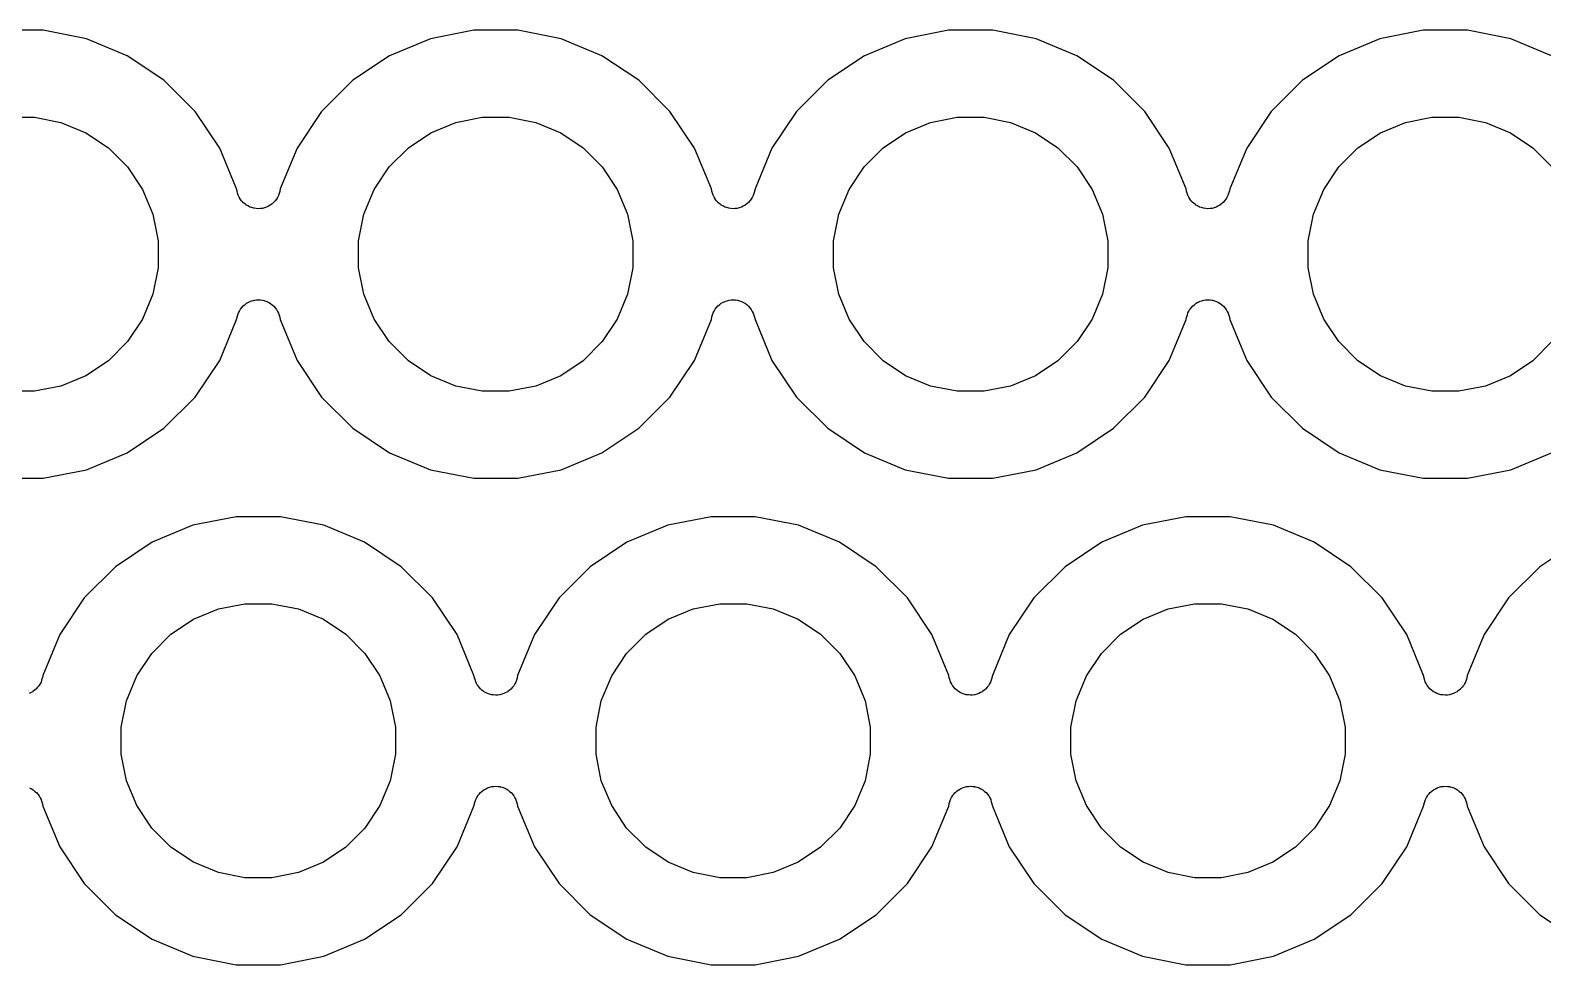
# Model space of a CAD drawing. Extents: x 1.71 to 9.75, y -6.31 to -1.21.
# Drawn here: x 3.4787 to 3.8261, y -2.0613 to -1.8465 of the extents above; entities that cross this region are included whole.
import ezdxf

# ---------------------------------------------------------------- set-up
doc = ezdxf.new("R2010")
doc.units = 0
doc.header["$MEASUREMENT"] = 0
doc.layers.add('BLACK', color=7, linetype='CONTINUOUS')

msp = doc.modelspace()

# ---------------------------------------------------------------- linework, layer by layer
at = {"layer": 'BLACK', "linetype": 'CONTINUOUS'}
for p, q in [((3.48165, -1.84654), (3.4715, -1.84654)), ((3.4916, -1.84851), (3.48165, -1.84654)), ((3.58056, -1.84654), (3.57061, -1.84851)), ((3.5907, -1.84654), (3.58056, -1.84654)), ((3.60065, -1.84851), (3.5907, -1.84654)), ((3.68961, -1.84654), (3.67966, -1.84851)), ((3.69976, -1.84654), (3.68961, -1.84654)), ((3.70971, -1.84851), (3.69976, -1.84654)), ((3.79867, -1.84654), (3.78872, -1.84851)), ((3.80881, -1.84654), (3.79867, -1.84654)), ((3.81876, -1.84851), (3.80881, -1.84654)), ((3.50097, -1.8524), (3.4916, -1.84851)), ((3.57061, -1.84851), (3.56124, -1.8524)), ((3.61002, -1.8524), (3.60065, -1.84851)), ((3.67966, -1.84851), (3.67029, -1.8524)), ((3.71908, -1.8524), (3.70971, -1.84851)), ((3.78872, -1.84851), (3.77935, -1.8524)), ((3.82813, -1.8524), (3.81876, -1.84851)), ((3.5094, -1.85803), (3.50097, -1.8524)), ((3.56124, -1.8524), (3.5528, -1.85803)), ((3.61846, -1.85803), (3.61002, -1.8524)), ((3.67029, -1.8524), (3.66186, -1.85803)), ((3.72751, -1.85803), (3.71908, -1.8524)), ((3.77935, -1.8524), (3.77091, -1.85803)), ((3.51657, -1.8652), (3.5094, -1.85803)), ((3.5528, -1.85803), (3.54563, -1.8652)), ((3.62563, -1.8652), (3.61846, -1.85803)), ((3.66186, -1.85803), (3.65469, -1.8652)), ((3.73468, -1.8652), (3.72751, -1.85803)), ((3.77091, -1.85803), (3.76374, -1.8652)), ((3.52221, -1.87364), (3.51657, -1.8652)), ((3.54563, -1.8652), (3.53999, -1.87364)), ((3.63127, -1.87364), (3.62563, -1.8652)), ((3.65469, -1.8652), (3.64905, -1.87364)), ((3.74032, -1.87364), (3.73468, -1.8652)), ((3.76374, -1.8652), (3.75811, -1.87364)), ((3.47347, -1.86654), (3.47968, -1.86654)), ((3.47968, -1.86654), (3.48576, -1.86775)), ((3.48576, -1.86775), (3.49149, -1.87012)), ((3.57071, -1.87012), (3.57644, -1.86775)), ((3.57644, -1.86775), (3.58253, -1.86654)), ((3.58253, -1.86654), (3.58873, -1.86654)), ((3.58873, -1.86654), (3.59482, -1.86775)), ((3.59482, -1.86775), (3.60055, -1.87012)), ((3.67977, -1.87012), (3.6855, -1.86775)), ((3.6855, -1.86775), (3.69158, -1.86654)), ((3.69158, -1.86654), (3.69779, -1.86654)), ((3.69779, -1.86654), (3.70387, -1.86775)), ((3.70387, -1.86775), (3.7096, -1.87012)), ((3.78882, -1.87012), (3.79455, -1.86775)), ((3.79455, -1.86775), (3.80064, -1.86654)), ((3.80064, -1.86654), (3.80684, -1.86654)), ((3.80684, -1.86654), (3.81293, -1.86775)), ((3.81293, -1.86775), (3.81866, -1.87012)), ((3.49149, -1.87012), (3.49665, -1.87357)), ((3.56555, -1.87357), (3.57071, -1.87012)), ((3.60055, -1.87012), (3.60571, -1.87357)), ((3.67461, -1.87357), (3.67977, -1.87012)), ((3.7096, -1.87012), (3.71476, -1.87357)), ((3.78366, -1.87357), (3.78882, -1.87012)), ((3.81866, -1.87012), (3.82382, -1.87357)), ((3.49665, -1.87357), (3.50104, -1.87795)), ((3.52609, -1.88301), (3.52221, -1.87364)), ((3.53999, -1.87364), (3.53611, -1.88301)), ((3.56117, -1.87795), (3.56555, -1.87357)), ((3.60571, -1.87357), (3.61009, -1.87795)), ((3.63515, -1.88301), (3.63127, -1.87364)), ((3.64905, -1.87364), (3.64517, -1.88301)), ((3.67022, -1.87795), (3.67461, -1.87357)), ((3.71476, -1.87357), (3.71915, -1.87795)), ((3.7442, -1.88301), (3.74032, -1.87364)), ((3.75811, -1.87364), (3.75422, -1.88301)), ((3.77928, -1.87795), (3.78366, -1.87357)), ((3.82382, -1.87357), (3.8282, -1.87795)), ((3.50104, -1.87795), (3.50449, -1.88311)), ((3.55772, -1.88311), (3.56117, -1.87795)), ((3.61009, -1.87795), (3.61354, -1.88311)), ((3.66677, -1.88311), (3.67022, -1.87795)), ((3.71915, -1.87795), (3.7226, -1.88311)), ((3.77583, -1.88311), (3.77928, -1.87795)), ((3.50449, -1.88311), (3.50686, -1.88884)), ((3.5262, -1.88355), (3.52609, -1.88301)), ((3.52634, -1.884), (3.5262, -1.88355)), ((3.52648, -1.88447), (3.52634, -1.884)), ((3.52648, -1.88448), (3.52648, -1.88447)), ((3.52671, -1.8849), (3.52648, -1.88448)), ((3.52648, -1.88448), (3.52648, -1.88448)), ((3.52694, -1.88533), (3.52671, -1.8849)), ((3.52694, -1.88534), (3.52694, -1.88533)), ((3.52725, -1.88572), (3.52694, -1.88534)), ((3.52694, -1.88534), (3.52694, -1.88534)), ((3.52755, -1.88609), (3.52725, -1.88572)), ((3.52756, -1.8861), (3.52755, -1.88609)), ((3.52755, -1.88609), (3.52755, -1.88609)), ((3.52792, -1.8864), (3.52756, -1.8861)), ((3.5283, -1.88671), (3.52792, -1.8864)), ((3.5346, -1.88615), (3.53423, -1.88644)), ((3.53492, -1.88576), (3.5346, -1.88614)), ((3.5346, -1.88614), (3.5346, -1.88614)), ((3.5346, -1.88614), (3.5346, -1.88615)), ((3.53523, -1.8854), (3.53492, -1.88576)), ((3.53546, -1.88497), (3.53523, -1.88539)), ((3.53523, -1.88539), (3.53523, -1.8854)), ((3.53523, -1.8854), (3.53523, -1.8854)), ((3.5357, -1.88454), (3.53546, -1.88497)), ((3.53584, -1.88408), (3.5357, -1.88454)), ((3.5357, -1.88454), (3.5357, -1.88454)), ((3.5357, -1.88454), (3.5357, -1.88454)), ((3.53599, -1.88361), (3.53584, -1.88408)), ((3.53601, -1.88355), (3.53599, -1.88361)), ((3.53599, -1.88361), (3.53599, -1.88361)), ((3.53599, -1.88361), (3.53599, -1.88361)), ((3.53599, -1.88361), (3.53599, -1.88361)), ((3.53611, -1.88301), (3.53601, -1.88355)), ((3.55534, -1.88884), (3.55772, -1.88311)), ((3.61354, -1.88311), (3.61592, -1.88884)), ((3.63525, -1.88355), (3.63515, -1.88301)), ((3.63539, -1.884), (3.63525, -1.88355)), ((3.63553, -1.88447), (3.63539, -1.884)), ((3.63554, -1.88448), (3.63553, -1.88447)), ((3.63576, -1.8849), (3.63554, -1.88448)), ((3.63554, -1.88448), (3.63554, -1.88448)), ((3.63599, -1.88533), (3.63576, -1.8849)), ((3.63599, -1.88534), (3.63599, -1.88533)), ((3.636, -1.88534), (3.63599, -1.88534)), ((3.6363, -1.88572), (3.636, -1.88534)), ((3.63661, -1.88609), (3.6363, -1.88572)), ((3.63661, -1.8861), (3.63661, -1.88609)), ((3.63661, -1.88609), (3.63661, -1.88609)), ((3.63697, -1.8864), (3.63661, -1.8861)), ((3.63736, -1.88671), (3.63697, -1.8864)), ((3.64365, -1.88615), (3.64328, -1.88644)), ((3.64366, -1.88614), (3.64365, -1.88615)), ((3.64397, -1.88576), (3.64366, -1.88614)), ((3.64366, -1.88614), (3.64366, -1.88614)), ((3.64428, -1.8854), (3.64397, -1.88576)), ((3.64429, -1.88539), (3.64428, -1.8854)), ((3.64428, -1.8854), (3.64428, -1.8854)), ((3.64452, -1.88497), (3.64429, -1.88539)), ((3.64475, -1.88454), (3.64452, -1.88497)), ((3.6449, -1.88408), (3.64475, -1.88454)), ((3.64475, -1.88454), (3.64475, -1.88454)), ((3.64475, -1.88454), (3.64475, -1.88454)), ((3.64505, -1.88361), (3.6449, -1.88408)), ((3.64506, -1.88355), (3.64505, -1.88361)), ((3.64505, -1.88361), (3.64505, -1.88361)), ((3.64505, -1.88361), (3.64505, -1.88361)), ((3.64505, -1.88361), (3.64505, -1.88361)), ((3.64517, -1.88301), (3.64506, -1.88355)), ((3.6644, -1.88884), (3.66677, -1.88311)), ((3.7226, -1.88311), (3.72497, -1.88884)), ((3.74431, -1.88355), (3.7442, -1.88301)), ((3.74445, -1.884), (3.74431, -1.88355)), ((3.74459, -1.88447), (3.74445, -1.884)), ((3.74459, -1.88448), (3.74459, -1.88447)), ((3.74482, -1.8849), (3.74459, -1.88448)), ((3.74459, -1.88448), (3.74459, -1.88448)), ((3.74505, -1.88533), (3.74482, -1.8849)), ((3.74505, -1.88534), (3.74505, -1.88533)), ((3.74536, -1.88572), (3.74505, -1.88534)), ((3.74505, -1.88534), (3.74505, -1.88534)), ((3.74566, -1.88609), (3.74536, -1.88572)), ((3.74567, -1.88609), (3.74566, -1.88609)), ((3.74567, -1.8861), (3.74567, -1.88609)), ((3.74603, -1.8864), (3.74567, -1.8861)), ((3.74641, -1.88671), (3.74603, -1.8864)), ((3.75271, -1.88615), (3.75234, -1.88644)), ((3.75303, -1.88576), (3.75271, -1.88614)), ((3.75271, -1.88614), (3.75271, -1.88614)), ((3.75271, -1.88614), (3.75271, -1.88615)), ((3.75334, -1.8854), (3.75303, -1.88576)), ((3.75357, -1.88497), (3.75334, -1.88539)), ((3.75334, -1.88539), (3.75334, -1.8854)), ((3.75334, -1.8854), (3.75334, -1.8854)), ((3.75381, -1.88454), (3.75357, -1.88497)), ((3.75396, -1.88408), (3.75381, -1.88454)), ((3.75381, -1.88454), (3.75381, -1.88454)), ((3.75381, -1.88454), (3.75381, -1.88454)), ((3.7541, -1.88361), (3.75396, -1.88408)), ((3.75412, -1.88355), (3.7541, -1.88361)), ((3.7541, -1.88361), (3.7541, -1.88361)), ((3.7541, -1.88361), (3.7541, -1.88361)), ((3.7541, -1.88361), (3.7541, -1.88361)), ((3.75422, -1.88301), (3.75412, -1.88355)), ((3.77345, -1.88884), (3.77583, -1.88311)), ((3.50686, -1.88884), (3.50807, -1.89493)), ((3.52831, -1.88672), (3.5283, -1.88671)), ((3.52873, -1.88694), (3.52831, -1.88672)), ((3.52831, -1.88672), (3.52831, -1.88672)), ((3.52916, -1.88718), (3.52873, -1.88694)), ((3.52917, -1.88718), (3.52916, -1.88718)), ((3.52916, -1.88718), (3.52916, -1.88718)), ((3.52963, -1.88732), (3.52917, -1.88718)), ((3.53009, -1.88747), (3.52963, -1.88732)), ((3.5301, -1.88747), (3.53009, -1.88747)), ((3.53059, -1.88752), (3.5301, -1.88747)), ((3.5301, -1.88747), (3.5301, -1.88747)), ((3.53106, -1.88757), (3.53059, -1.88752)), ((3.53107, -1.88757), (3.53106, -1.88757)), ((3.53157, -1.88753), (3.53107, -1.88757)), ((3.53107, -1.88757), (3.53107, -1.88757)), ((3.53203, -1.88748), (3.53157, -1.88753)), ((3.53204, -1.88748), (3.53203, -1.88748)), ((3.53251, -1.88734), (3.53204, -1.88748)), ((3.53204, -1.88748), (3.53204, -1.88748)), ((3.53297, -1.88721), (3.53251, -1.88734)), ((3.53298, -1.88721), (3.53297, -1.88721)), ((3.5334, -1.88698), (3.53298, -1.88721)), ((3.53298, -1.88721), (3.53298, -1.88721)), ((3.53384, -1.88676), (3.5334, -1.88698)), ((3.53423, -1.88644), (3.53384, -1.88675)), ((3.53384, -1.88675), (3.53384, -1.88675)), ((3.53384, -1.88675), (3.53384, -1.88676)), ((3.55413, -1.89493), (3.55534, -1.88884)), ((3.61592, -1.88884), (3.61713, -1.89493)), ((3.63736, -1.88672), (3.63736, -1.88671)), ((3.63737, -1.88672), (3.63736, -1.88672)), ((3.63778, -1.88694), (3.63737, -1.88672)), ((3.63822, -1.88718), (3.63778, -1.88694)), ((3.63869, -1.88732), (3.63822, -1.88718)), ((3.63822, -1.88718), (3.63822, -1.88718)), ((3.63822, -1.88718), (3.63822, -1.88718)), ((3.63915, -1.88747), (3.63869, -1.88732)), ((3.63916, -1.88747), (3.63915, -1.88747)), ((3.63915, -1.88747), (3.63915, -1.88747)), ((3.63964, -1.88752), (3.63916, -1.88747)), ((3.64012, -1.88757), (3.63964, -1.88752)), ((3.64013, -1.88757), (3.64012, -1.88757)), ((3.64012, -1.88757), (3.64012, -1.88757)), ((3.64062, -1.88753), (3.64013, -1.88757)), ((3.64109, -1.88748), (3.64062, -1.88753)), ((3.6411, -1.88748), (3.64109, -1.88748)), ((3.64109, -1.88748), (3.64109, -1.88748)), ((3.64156, -1.88734), (3.6411, -1.88748)), ((3.64203, -1.88721), (3.64156, -1.88734)), ((3.64246, -1.88698), (3.64203, -1.88721)), ((3.64203, -1.88721), (3.64203, -1.88721)), ((3.64203, -1.88721), (3.64203, -1.88721)), ((3.64289, -1.88676), (3.64246, -1.88698)), ((3.6429, -1.88675), (3.64289, -1.88675)), ((3.64289, -1.88675), (3.64289, -1.88676)), ((3.64328, -1.88644), (3.6429, -1.88675)), ((3.66319, -1.89493), (3.6644, -1.88884)), ((3.72497, -1.88884), (3.72618, -1.89493)), ((3.74642, -1.88672), (3.74641, -1.88671)), ((3.74684, -1.88694), (3.74642, -1.88672)), ((3.74642, -1.88672), (3.74642, -1.88672)), ((3.74727, -1.88718), (3.74684, -1.88694)), ((3.74728, -1.88718), (3.74727, -1.88718)), ((3.74774, -1.88732), (3.74728, -1.88718)), ((3.74728, -1.88718), (3.74728, -1.88718)), ((3.7482, -1.88747), (3.74774, -1.88732)), ((3.74821, -1.88747), (3.7482, -1.88747)), ((3.7487, -1.88752), (3.74821, -1.88747)), ((3.74821, -1.88747), (3.74821, -1.88747)), ((3.74917, -1.88757), (3.7487, -1.88752)), ((3.74918, -1.88757), (3.74917, -1.88757)), ((3.74968, -1.88753), (3.74918, -1.88757)), ((3.74918, -1.88757), (3.74918, -1.88757)), ((3.75015, -1.88748), (3.74968, -1.88753)), ((3.75062, -1.88734), (3.75015, -1.88748)), ((3.75015, -1.88748), (3.75015, -1.88748)), ((3.75015, -1.88748), (3.75015, -1.88748)), ((3.75108, -1.88721), (3.75062, -1.88734)), ((3.75109, -1.88721), (3.75108, -1.88721)), ((3.75151, -1.88698), (3.75109, -1.88721)), ((3.75109, -1.88721), (3.75109, -1.88721)), ((3.75195, -1.88676), (3.75151, -1.88698)), ((3.75234, -1.88644), (3.75195, -1.88675)), ((3.75195, -1.88675), (3.75195, -1.88675)), ((3.75195, -1.88675), (3.75195, -1.88676)), ((3.77224, -1.89493), (3.77345, -1.88884)), ((3.50807, -1.89493), (3.50807, -1.90113)), ((3.55413, -1.90113), (3.55413, -1.89493)), ((3.61713, -1.89493), (3.61713, -1.90113)), ((3.66319, -1.90113), (3.66319, -1.89493)), ((3.72618, -1.89493), (3.72618, -1.90113)), ((3.77224, -1.90113), (3.77224, -1.89493)), ((3.50807, -1.90113), (3.50686, -1.90722)), ((3.55534, -1.90722), (3.55413, -1.90113)), ((3.61713, -1.90113), (3.61592, -1.90722)), ((3.6644, -1.90722), (3.66319, -1.90113)), ((3.72618, -1.90113), (3.72497, -1.90722)), ((3.77345, -1.90722), (3.77224, -1.90113)), ((3.50686, -1.90722), (3.50449, -1.91295)), ((3.55772, -1.91295), (3.55534, -1.90722)), ((3.61592, -1.90722), (3.61354, -1.91295)), ((3.66677, -1.91295), (3.6644, -1.90722)), ((3.72497, -1.90722), (3.7226, -1.91295)), ((3.77583, -1.91295), (3.77345, -1.90722)), ((3.52674, -1.9111), (3.52697, -1.91067)), ((3.52697, -1.91067), (3.52698, -1.91067)), ((3.52698, -1.91066), (3.52729, -1.9103)), ((3.52698, -1.91067), (3.52698, -1.91066)), ((3.52729, -1.9103), (3.5276, -1.90992)), ((3.5276, -1.90992), (3.5276, -1.90992)), ((3.5276, -1.90992), (3.52761, -1.90992)), ((3.52761, -1.90992), (3.52798, -1.90962)), ((3.52798, -1.90962), (3.52836, -1.90931)), ((3.52836, -1.90931), (3.52836, -1.90931)), ((3.52836, -1.90931), (3.52837, -1.90931)), ((3.52837, -1.90931), (3.5288, -1.90908)), ((3.5288, -1.90908), (3.52923, -1.90886)), ((3.52923, -1.90885), (3.5297, -1.90872)), ((3.52923, -1.90886), (3.52923, -1.90885)), ((3.52923, -1.90886), (3.52923, -1.90886)), ((3.5297, -1.90872), (3.53016, -1.90858)), ((3.53016, -1.90858), (3.53017, -1.90858)), ((3.53017, -1.90858), (3.53064, -1.90854)), ((3.53017, -1.90858), (3.53017, -1.90858)), ((3.53064, -1.90854), (3.53113, -1.90849)), ((3.53113, -1.90849), (3.53114, -1.90849)), ((3.53114, -1.90849), (3.53114, -1.90849)), ((3.53114, -1.90849), (3.53162, -1.90854)), ((3.53162, -1.90854), (3.5321, -1.90859)), ((3.5321, -1.90859), (3.53211, -1.90859)), ((3.53211, -1.90859), (3.53211, -1.9086)), ((3.53211, -1.9086), (3.53257, -1.90874)), ((3.53257, -1.90874), (3.53304, -1.90888)), ((3.53304, -1.90888), (3.53304, -1.90888)), ((3.53304, -1.90888), (3.53304, -1.90888)), ((3.53304, -1.90888), (3.53348, -1.90912)), ((3.53348, -1.90912), (3.53389, -1.90934)), ((3.53389, -1.90934), (3.5339, -1.90935)), ((3.5339, -1.90935), (3.5339, -1.90935)), ((3.5339, -1.90935), (3.53429, -1.90967)), ((3.53429, -1.90967), (3.53465, -1.90997)), ((3.53465, -1.90997), (3.53465, -1.90997)), ((3.53465, -1.90997), (3.53465, -1.90997)), ((3.53465, -1.90997), (3.53496, -1.91034)), ((3.53496, -1.91034), (3.53526, -1.91072)), ((3.53526, -1.91072), (3.53527, -1.91073)), ((3.6358, -1.9111), (3.63603, -1.91067)), ((3.63603, -1.91066), (3.63634, -1.9103)), ((3.63603, -1.91067), (3.63603, -1.91066)), ((3.63603, -1.91067), (3.63603, -1.91067)), ((3.63634, -1.9103), (3.63666, -1.90992)), ((3.63666, -1.90992), (3.63703, -1.90962)), ((3.63666, -1.90992), (3.63666, -1.90992)), ((3.63666, -1.90992), (3.63666, -1.90992)), ((3.63703, -1.90962), (3.63742, -1.90931)), ((3.63742, -1.90931), (3.63786, -1.90908)), ((3.63742, -1.90931), (3.63742, -1.90931)), ((3.63742, -1.90931), (3.63742, -1.90931)), ((3.63786, -1.90908), (3.63828, -1.90886)), ((3.63828, -1.90886), (3.63829, -1.90885)), ((3.63828, -1.90886), (3.63828, -1.90886)), ((3.63829, -1.90885), (3.63875, -1.90872)), ((3.63875, -1.90872), (3.63922, -1.90858)), ((3.63922, -1.90858), (3.63969, -1.90854)), ((3.63922, -1.90858), (3.63922, -1.90858)), ((3.63922, -1.90858), (3.63922, -1.90858)), ((3.63969, -1.90854), (3.64019, -1.90849)), ((3.64019, -1.90849), (3.64019, -1.90849)), ((3.64019, -1.90849), (3.6402, -1.90849)), ((3.6402, -1.90849), (3.64067, -1.90854)), ((3.64067, -1.90854), (3.64116, -1.90859)), ((3.64116, -1.90859), (3.64116, -1.90859)), ((3.64116, -1.90859), (3.64117, -1.9086)), ((3.64117, -1.9086), (3.64163, -1.90874)), ((3.64163, -1.90874), (3.64209, -1.90888)), ((3.64209, -1.90888), (3.64209, -1.90888)), ((3.64209, -1.90888), (3.6421, -1.90888)), ((3.6421, -1.90888), (3.64253, -1.90912)), ((3.64253, -1.90912), (3.64295, -1.90934)), ((3.64295, -1.90934), (3.64295, -1.90935)), ((3.64295, -1.90935), (3.64296, -1.90935)), ((3.64296, -1.90935), (3.64334, -1.90967)), ((3.64334, -1.90967), (3.6437, -1.90997)), ((3.6437, -1.90997), (3.64371, -1.90997)), ((3.64371, -1.90997), (3.64371, -1.90997)), ((3.64371, -1.90997), (3.64401, -1.91034)), ((3.64401, -1.91034), (3.64432, -1.91072)), ((3.64432, -1.91072), (3.64432, -1.91073)), ((3.74485, -1.9111), (3.74508, -1.91067)), ((3.74508, -1.91067), (3.74509, -1.91067)), ((3.74509, -1.91066), (3.7454, -1.9103)), ((3.74509, -1.91067), (3.74509, -1.91066)), ((3.7454, -1.9103), (3.74571, -1.90992)), ((3.74571, -1.90992), (3.74571, -1.90992)), ((3.74571, -1.90992), (3.74572, -1.90992)), ((3.74572, -1.90992), (3.74609, -1.90962)), ((3.74609, -1.90962), (3.74647, -1.90931)), ((3.74647, -1.90931), (3.74648, -1.90931)), ((3.74648, -1.90931), (3.74691, -1.90908)), ((3.74648, -1.90931), (3.74648, -1.90931)), ((3.74691, -1.90908), (3.74734, -1.90886)), ((3.74734, -1.90885), (3.74781, -1.90872)), ((3.74734, -1.90886), (3.74734, -1.90885)), ((3.74734, -1.90886), (3.74734, -1.90886)), ((3.74781, -1.90872), (3.74827, -1.90858)), ((3.74827, -1.90858), (3.74828, -1.90858)), ((3.74828, -1.90858), (3.74875, -1.90854)), ((3.74828, -1.90858), (3.74828, -1.90858)), ((3.74875, -1.90854), (3.74924, -1.90849)), ((3.74924, -1.90849), (3.74925, -1.90849)), ((3.74925, -1.90849), (3.74925, -1.90849)), ((3.74925, -1.90849), (3.74973, -1.90854)), ((3.74973, -1.90854), (3.75021, -1.90859)), ((3.75021, -1.90859), (3.75022, -1.90859)), ((3.75022, -1.90859), (3.75022, -1.9086)), ((3.75022, -1.9086), (3.75068, -1.90874)), ((3.75068, -1.90874), (3.75115, -1.90888)), ((3.75115, -1.90888), (3.75115, -1.90888)), ((3.75115, -1.90888), (3.75115, -1.90888)), ((3.75115, -1.90888), (3.75159, -1.90912)), ((3.75159, -1.90912), (3.752, -1.90934)), ((3.752, -1.90934), (3.75201, -1.90935)), ((3.75201, -1.90935), (3.75201, -1.90935)), ((3.75201, -1.90935), (3.7524, -1.90967)), ((3.7524, -1.90967), (3.75276, -1.90997)), ((3.75276, -1.90997), (3.75276, -1.90997)), ((3.75276, -1.90997), (3.75276, -1.90997)), ((3.75276, -1.90997), (3.75307, -1.91034)), ((3.75307, -1.91034), (3.75337, -1.91072)), ((3.75337, -1.91072), (3.75338, -1.91073)), ((3.50449, -1.91295), (3.50104, -1.91811)), ((3.52221, -1.92242), (3.52609, -1.91305)), ((3.52609, -1.91305), (3.5262, -1.91252)), ((3.5262, -1.91252), (3.52621, -1.91246)), ((3.52621, -1.91245), (3.52636, -1.91199)), ((3.52621, -1.91246), (3.52621, -1.91245)), ((3.52621, -1.91246), (3.52621, -1.91246)), ((3.52621, -1.91246), (3.52621, -1.91246)), ((3.52636, -1.91199), (3.5265, -1.91153)), ((3.5265, -1.91153), (3.52651, -1.91152)), ((3.52651, -1.91152), (3.52674, -1.9111)), ((3.52651, -1.91152), (3.52651, -1.91152)), ((3.53527, -1.91073), (3.53527, -1.91073)), ((3.53527, -1.91073), (3.5355, -1.91116)), ((3.5355, -1.91116), (3.53572, -1.91158)), ((3.53572, -1.91158), (3.53572, -1.91159)), ((3.53572, -1.91159), (3.53573, -1.91159)), ((3.53573, -1.91159), (3.53587, -1.91206)), ((3.53587, -1.91206), (3.53601, -1.91252)), ((3.53601, -1.91252), (3.53611, -1.91305)), ((3.53611, -1.91305), (3.53999, -1.92242)), ((3.56117, -1.91811), (3.55772, -1.91295)), ((3.61354, -1.91295), (3.61009, -1.91811)), ((3.63127, -1.92242), (3.63515, -1.91305)), ((3.63515, -1.91305), (3.63525, -1.91252)), ((3.63525, -1.91252), (3.63527, -1.91246)), ((3.63527, -1.91245), (3.63541, -1.91199)), ((3.63527, -1.91246), (3.63527, -1.91245)), ((3.63527, -1.91246), (3.63527, -1.91246)), ((3.63527, -1.91246), (3.63527, -1.91246)), ((3.63541, -1.91199), (3.63556, -1.91153)), ((3.63556, -1.91152), (3.6358, -1.9111)), ((3.63556, -1.91153), (3.63556, -1.91152)), ((3.63556, -1.91152), (3.63556, -1.91152)), ((3.64432, -1.91073), (3.64432, -1.91073)), ((3.64432, -1.91073), (3.64455, -1.91116)), ((3.64455, -1.91116), (3.64478, -1.91158)), ((3.64478, -1.91158), (3.64478, -1.91159)), ((3.64478, -1.91159), (3.64478, -1.91159)), ((3.64478, -1.91159), (3.64492, -1.91206)), ((3.64492, -1.91206), (3.64506, -1.91252)), ((3.64506, -1.91252), (3.64517, -1.91305)), ((3.64517, -1.91305), (3.64905, -1.92242)), ((3.67022, -1.91811), (3.66677, -1.91295)), ((3.7226, -1.91295), (3.71915, -1.91811)), ((3.74032, -1.92242), (3.7442, -1.91305)), ((3.7442, -1.91305), (3.74431, -1.91252)), ((3.74431, -1.91252), (3.74432, -1.91246)), ((3.74432, -1.91245), (3.74447, -1.91199)), ((3.74432, -1.91246), (3.74432, -1.91245)), ((3.74432, -1.91246), (3.74432, -1.91246)), ((3.74432, -1.91246), (3.74432, -1.91246)), ((3.74447, -1.91199), (3.74462, -1.91153)), ((3.74462, -1.91152), (3.74485, -1.9111)), ((3.74462, -1.91153), (3.74462, -1.91152)), ((3.74462, -1.91152), (3.74462, -1.91152)), ((3.75338, -1.91073), (3.75338, -1.91073)), ((3.75338, -1.91073), (3.75361, -1.91116)), ((3.75361, -1.91116), (3.75383, -1.91158)), ((3.75383, -1.91158), (3.75383, -1.91159)), ((3.75383, -1.91159), (3.75384, -1.91159)), ((3.75384, -1.91159), (3.75398, -1.91206)), ((3.75398, -1.91206), (3.75412, -1.91252)), ((3.75412, -1.91252), (3.75422, -1.91305)), ((3.75422, -1.91305), (3.75811, -1.92242)), ((3.77928, -1.91811), (3.77583, -1.91295)), ((3.50104, -1.91811), (3.49665, -1.9225)), ((3.56555, -1.9225), (3.56117, -1.91811)), ((3.61009, -1.91811), (3.60571, -1.9225)), ((3.67461, -1.9225), (3.67022, -1.91811)), ((3.71915, -1.91811), (3.71476, -1.9225)), ((3.78366, -1.9225), (3.77928, -1.91811)), ((3.8282, -1.91811), (3.82382, -1.9225)), ((3.49665, -1.9225), (3.49149, -1.92594)), ((3.51657, -1.93086), (3.52221, -1.92242)), ((3.53999, -1.92242), (3.54563, -1.93086)), ((3.57071, -1.92594), (3.56555, -1.9225)), ((3.60571, -1.9225), (3.60055, -1.92594)), ((3.62563, -1.93086), (3.63127, -1.92242)), ((3.64905, -1.92242), (3.65469, -1.93086)), ((3.67977, -1.92594), (3.67461, -1.9225)), ((3.71476, -1.9225), (3.7096, -1.92594)), ((3.73468, -1.93086), (3.74032, -1.92242)), ((3.75811, -1.92242), (3.76374, -1.93086)), ((3.78882, -1.92594), (3.78366, -1.9225)), ((3.82382, -1.9225), (3.81866, -1.92594)), ((3.49149, -1.92594), (3.48576, -1.92832)), ((3.57644, -1.92832), (3.57071, -1.92594)), ((3.60055, -1.92594), (3.59482, -1.92832)), ((3.6855, -1.92832), (3.67977, -1.92594)), ((3.7096, -1.92594), (3.70387, -1.92832)), ((3.79455, -1.92832), (3.78882, -1.92594)), ((3.81866, -1.92594), (3.81293, -1.92832)), ((3.47968, -1.92953), (3.47347, -1.92953)), ((3.48576, -1.92832), (3.47968, -1.92953)), ((3.5094, -1.93803), (3.51657, -1.93086)), ((3.54563, -1.93086), (3.5528, -1.93803)), ((3.58253, -1.92953), (3.57644, -1.92832)), ((3.58873, -1.92953), (3.58253, -1.92953)), ((3.59482, -1.92832), (3.58873, -1.92953)), ((3.61846, -1.93803), (3.62563, -1.93086)), ((3.65469, -1.93086), (3.66186, -1.93803)), ((3.69158, -1.92953), (3.6855, -1.92832)), ((3.69779, -1.92953), (3.69158, -1.92953)), ((3.70387, -1.92832), (3.69779, -1.92953)), ((3.72751, -1.93803), (3.73468, -1.93086)), ((3.76374, -1.93086), (3.77091, -1.93803)), ((3.80064, -1.92953), (3.79455, -1.92832)), ((3.80684, -1.92953), (3.80064, -1.92953)), ((3.81293, -1.92832), (3.80684, -1.92953)), ((3.50097, -1.94367), (3.5094, -1.93803)), ((3.5528, -1.93803), (3.56124, -1.94367)), ((3.61002, -1.94367), (3.61846, -1.93803)), ((3.66186, -1.93803), (3.67029, -1.94367)), ((3.71908, -1.94367), (3.72751, -1.93803)), ((3.77091, -1.93803), (3.77935, -1.94367)), ((3.4916, -1.94755), (3.50097, -1.94367)), ((3.56124, -1.94367), (3.57061, -1.94755)), ((3.60065, -1.94755), (3.61002, -1.94367)), ((3.67029, -1.94367), (3.67966, -1.94755)), ((3.70971, -1.94755), (3.71908, -1.94367)), ((3.77935, -1.94367), (3.78872, -1.94755)), ((3.81876, -1.94755), (3.82813, -1.94367)), ((3.48165, -1.94953), (3.4916, -1.94755)), ((3.57061, -1.94755), (3.58056, -1.94953)), ((3.5907, -1.94953), (3.60065, -1.94755)), ((3.67966, -1.94755), (3.68961, -1.94953)), ((3.69976, -1.94953), (3.70971, -1.94755)), ((3.78872, -1.94755), (3.79867, -1.94953)), ((3.80881, -1.94953), (3.81876, -1.94755)), ((3.4715, -1.94953), (3.48165, -1.94953)), ((3.58056, -1.94953), (3.5907, -1.94953)), ((3.68961, -1.94953), (3.69976, -1.94953)), ((3.79867, -1.94953), (3.80881, -1.94953)), ((3.52603, -1.95835), (3.51608, -1.96033)), ((3.53617, -1.95835), (3.52603, -1.95835)), ((3.54612, -1.96033), (3.53617, -1.95835)), ((3.63509, -1.95835), (3.62514, -1.96033)), ((3.64523, -1.95835), (3.63509, -1.95835)), ((3.65518, -1.96033), (3.64523, -1.95835)), ((3.74414, -1.95835), (3.73419, -1.96033)), ((3.75428, -1.95835), (3.74414, -1.95835)), ((3.76423, -1.96033), (3.75428, -1.95835)), ((3.51608, -1.96033), (3.50671, -1.96421)), ((3.55549, -1.96421), (3.54612, -1.96033)), ((3.62514, -1.96033), (3.61576, -1.96421)), ((3.66455, -1.96421), (3.65518, -1.96033)), ((3.73419, -1.96033), (3.72482, -1.96421)), ((3.77361, -1.96421), (3.76423, -1.96033)), ((3.50671, -1.96421), (3.49828, -1.96984)), ((3.56393, -1.96984), (3.55549, -1.96421)), ((3.61576, -1.96421), (3.60733, -1.96984)), ((3.67298, -1.96984), (3.66455, -1.96421)), ((3.72482, -1.96421), (3.71639, -1.96984)), ((3.78204, -1.96984), (3.77361, -1.96421)), ((3.83388, -1.96421), (3.82544, -1.96984)), ((3.49828, -1.96984), (3.4911, -1.97702)), ((3.5711, -1.97702), (3.56393, -1.96984)), ((3.60733, -1.96984), (3.60016, -1.97702)), ((3.68016, -1.97702), (3.67298, -1.96984)), ((3.71639, -1.96984), (3.70921, -1.97702)), ((3.78921, -1.97702), (3.78204, -1.96984)), ((3.82544, -1.96984), (3.81827, -1.97702)), ((3.4911, -1.97702), (3.48547, -1.98545)), ((3.51618, -1.98193), (3.52192, -1.97956)), ((3.52192, -1.97956), (3.528, -1.97835)), ((3.528, -1.97835), (3.5342, -1.97835)), ((3.5342, -1.97835), (3.54029, -1.97956)), ((3.54029, -1.97956), (3.54602, -1.98193)), ((3.57674, -1.98545), (3.5711, -1.97702)), ((3.60016, -1.97702), (3.59452, -1.98545)), ((3.62524, -1.98193), (3.63097, -1.97956)), ((3.63097, -1.97956), (3.63706, -1.97835)), ((3.63706, -1.97835), (3.64326, -1.97835)), ((3.64326, -1.97835), (3.64934, -1.97956)), ((3.64934, -1.97956), (3.65508, -1.98193)), ((3.68579, -1.98545), (3.68016, -1.97702)), ((3.70921, -1.97702), (3.70358, -1.98545)), ((3.73429, -1.98193), (3.74003, -1.97956)), ((3.74003, -1.97956), (3.74611, -1.97835)), ((3.74611, -1.97835), (3.75231, -1.97835)), ((3.75231, -1.97835), (3.7584, -1.97956)), ((3.7584, -1.97956), (3.76413, -1.98193)), ((3.79485, -1.98545), (3.78921, -1.97702)), ((3.81827, -1.97702), (3.81263, -1.98545)), ((3.51102, -1.98538), (3.51618, -1.98193)), ((3.54602, -1.98193), (3.55118, -1.98538)), ((3.62008, -1.98538), (3.62524, -1.98193)), ((3.65508, -1.98193), (3.66024, -1.98538)), ((3.72914, -1.98538), (3.73429, -1.98193)), ((3.76413, -1.98193), (3.76929, -1.98538)), ((3.48547, -1.98545), (3.48159, -1.99482)), ((3.50664, -1.98976), (3.51102, -1.98538)), ((3.55118, -1.98538), (3.55557, -1.98976)), ((3.58062, -1.99482), (3.57674, -1.98545)), ((3.59452, -1.98545), (3.59064, -1.99482)), ((3.61569, -1.98976), (3.62008, -1.98538)), ((3.66024, -1.98538), (3.66462, -1.98976)), ((3.68967, -1.99482), (3.68579, -1.98545)), ((3.70358, -1.98545), (3.6997, -1.99482)), ((3.72475, -1.98976), (3.72914, -1.98538)), ((3.76929, -1.98538), (3.77368, -1.98976)), ((3.79873, -1.99482), (3.79485, -1.98545)), ((3.81263, -1.98545), (3.80875, -1.99482)), ((3.50319, -1.99492), (3.50664, -1.98976)), ((3.55557, -1.98976), (3.55901, -1.99492)), ((3.61225, -1.99492), (3.61569, -1.98976)), ((3.66462, -1.98976), (3.66807, -1.99492)), ((3.7213, -1.99492), (3.72475, -1.98976)), ((3.77368, -1.98976), (3.77712, -1.99492)), ((3.4804, -1.99757), (3.48008, -1.99795)), ((3.4807, -1.99721), (3.4804, -1.99757)), ((3.48094, -1.99677), (3.4807, -1.9972)), ((3.4807, -1.9972), (3.4807, -1.99721)), ((3.4807, -1.99721), (3.4807, -1.99721)), ((3.48117, -1.99636), (3.48094, -1.99677)), ((3.48132, -1.99589), (3.48117, -1.99635)), ((3.48117, -1.99635), (3.48117, -1.99635)), ((3.48117, -1.99635), (3.48117, -1.99636)), ((3.48146, -1.99543), (3.48132, -1.99589)), ((3.48147, -1.99542), (3.48146, -1.99543)), ((3.48148, -1.99536), (3.48147, -1.99542)), ((3.48147, -1.99542), (3.48147, -1.99542)), ((3.48147, -1.99542), (3.48147, -1.99542)), ((3.48159, -1.99482), (3.48148, -1.99536)), ((3.50082, -2.00066), (3.50319, -1.99492)), ((3.55901, -1.99492), (3.56139, -2.00066)), ((3.58073, -1.99536), (3.58062, -1.99482)), ((3.58086, -1.99581), (3.58073, -1.99536)), ((3.58101, -1.99628), (3.58086, -1.99581)), ((3.58101, -1.99629), (3.58101, -1.99628)), ((3.58123, -1.99671), (3.58101, -1.99629)), ((3.58101, -1.99629), (3.58101, -1.99629)), ((3.58146, -1.99715), (3.58123, -1.99671)), ((3.58147, -1.99715), (3.58146, -1.99715)), ((3.58178, -1.99753), (3.58147, -1.99715)), ((3.58147, -1.99715), (3.58147, -1.99715)), ((3.58208, -1.9979), (3.58178, -1.99753)), ((3.58945, -1.99757), (3.58913, -1.99795)), ((3.58975, -1.99721), (3.58945, -1.99757)), ((3.58976, -1.99721), (3.58975, -1.99721)), ((3.58999, -1.99677), (3.58976, -1.9972)), ((3.58976, -1.9972), (3.58976, -1.99721)), ((3.59022, -1.99636), (3.58999, -1.99677)), ((3.59023, -1.99635), (3.59022, -1.99636)), ((3.59037, -1.99589), (3.59023, -1.99635)), ((3.59023, -1.99635), (3.59023, -1.99635)), ((3.59052, -1.99543), (3.59037, -1.99589)), ((3.59053, -1.99536), (3.59052, -1.99542)), ((3.59052, -1.99542), (3.59052, -1.99542)), ((3.59052, -1.99542), (3.59052, -1.99542)), ((3.59052, -1.99542), (3.59052, -1.99543)), ((3.59064, -1.99482), (3.59053, -1.99536)), ((3.60987, -2.00066), (3.61225, -1.99492)), ((3.66807, -1.99492), (3.67044, -2.00066)), ((3.68978, -1.99536), (3.68967, -1.99482)), ((3.68992, -1.99581), (3.68978, -1.99536)), ((3.69006, -1.99628), (3.68992, -1.99581)), ((3.69006, -1.99629), (3.69006, -1.99628)), ((3.69029, -1.99671), (3.69006, -1.99629)), ((3.69006, -1.99629), (3.69006, -1.99629)), ((3.69052, -1.99715), (3.69029, -1.99671)), ((3.69083, -1.99753), (3.69052, -1.99715)), ((3.69052, -1.99715), (3.69052, -1.99715)), ((3.69052, -1.99715), (3.69052, -1.99715)), ((3.69113, -1.9979), (3.69083, -1.99753)), ((3.69851, -1.99757), (3.69819, -1.99795)), ((3.69881, -1.99721), (3.69851, -1.99757)), ((3.69905, -1.99677), (3.69881, -1.9972)), ((3.69881, -1.9972), (3.69881, -1.99721)), ((3.69881, -1.99721), (3.69881, -1.99721)), ((3.69928, -1.99636), (3.69905, -1.99677)), ((3.69943, -1.99589), (3.69928, -1.99635)), ((3.69928, -1.99635), (3.69928, -1.99635)), ((3.69928, -1.99635), (3.69928, -1.99636)), ((3.69957, -1.99543), (3.69943, -1.99589)), ((3.69958, -1.99542), (3.69957, -1.99543)), ((3.69959, -1.99536), (3.69958, -1.99542)), ((3.69958, -1.99542), (3.69958, -1.99542)), ((3.69958, -1.99542), (3.69958, -1.99542)), ((3.6997, -1.99482), (3.69959, -1.99536)), ((3.71893, -2.00066), (3.7213, -1.99492)), ((3.77712, -1.99492), (3.7795, -2.00066)), ((3.79884, -1.99536), (3.79873, -1.99482)), ((3.79897, -1.99581), (3.79884, -1.99536)), ((3.79912, -1.99628), (3.79897, -1.99581)), ((3.79912, -1.99629), (3.79912, -1.99628)), ((3.79934, -1.99671), (3.79912, -1.99629)), ((3.79912, -1.99629), (3.79912, -1.99629)), ((3.79957, -1.99715), (3.79934, -1.99671)), ((3.79958, -1.99715), (3.79957, -1.99715)), ((3.79989, -1.99753), (3.79958, -1.99715)), ((3.79958, -1.99715), (3.79958, -1.99715)), ((3.80019, -1.9979), (3.79989, -1.99753)), ((3.80756, -1.99757), (3.80724, -1.99795)), ((3.80786, -1.99721), (3.80756, -1.99757)), ((3.80787, -1.99721), (3.80786, -1.99721)), ((3.8081, -1.99677), (3.80787, -1.9972)), ((3.80787, -1.9972), (3.80787, -1.99721)), ((3.80833, -1.99636), (3.8081, -1.99677)), ((3.80834, -1.99635), (3.80833, -1.99636)), ((3.80848, -1.99589), (3.80834, -1.99635)), ((3.80834, -1.99635), (3.80834, -1.99635)), ((3.80863, -1.99543), (3.80848, -1.99589)), ((3.80864, -1.99536), (3.80863, -1.99542)), ((3.80863, -1.99542), (3.80863, -1.99542)), ((3.80863, -1.99542), (3.80863, -1.99542)), ((3.80863, -1.99542), (3.80863, -1.99543)), ((3.80875, -1.99482), (3.80864, -1.99536)), ((3.47888, -1.99879), (3.47845, -1.99902)), ((3.47931, -1.99857), (3.47888, -1.99879)), ((3.47932, -1.99856), (3.47931, -1.99857)), ((3.47931, -1.99857), (3.47931, -1.99857)), ((3.4797, -1.99825), (3.47932, -1.99856)), ((3.48007, -1.99796), (3.4797, -1.99825)), ((3.48008, -1.99795), (3.48007, -1.99795)), ((3.48007, -1.99795), (3.48007, -1.99796)), ((3.49961, -2.00674), (3.50082, -2.00066)), ((3.56139, -2.00066), (3.5626, -2.00674)), ((3.58209, -1.99791), (3.58208, -1.9979)), ((3.58208, -1.9979), (3.58208, -1.9979)), ((3.58244, -1.9982), (3.58209, -1.99791)), ((3.58283, -1.99852), (3.58244, -1.9982)), ((3.58283, -1.99853), (3.58283, -1.99852)), ((3.58284, -1.99853), (3.58283, -1.99853)), ((3.58325, -1.99875), (3.58284, -1.99853)), ((3.58369, -1.99899), (3.58325, -1.99875)), ((3.5837, -1.99899), (3.58369, -1.99899)), ((3.58369, -1.99899), (3.58369, -1.99899)), ((3.58416, -1.99914), (3.5837, -1.99899)), ((3.58462, -1.99928), (3.58416, -1.99914)), ((3.58463, -1.99928), (3.58462, -1.99928)), ((3.58462, -1.99928), (3.58462, -1.99928)), ((3.58511, -1.99933), (3.58463, -1.99928)), ((3.58559, -1.99938), (3.58511, -1.99933)), ((3.5856, -1.99938), (3.58559, -1.99938)), ((3.58559, -1.99938), (3.58559, -1.99938)), ((3.58609, -1.99934), (3.5856, -1.99938)), ((3.58656, -1.99929), (3.58609, -1.99934)), ((3.58657, -1.99929), (3.58656, -1.99929)), ((3.58704, -1.99916), (3.58657, -1.99929)), ((3.58657, -1.99929), (3.58657, -1.99929)), ((3.5875, -1.99902), (3.58704, -1.99916)), ((3.58751, -1.99902), (3.5875, -1.99902)), ((3.5875, -1.99902), (3.5875, -1.99902)), ((3.58793, -1.99879), (3.58751, -1.99902)), ((3.58836, -1.99857), (3.58793, -1.99879)), ((3.58837, -1.99857), (3.58836, -1.99857)), ((3.58875, -1.99825), (3.58837, -1.99856)), ((3.58837, -1.99856), (3.58837, -1.99857)), ((3.58913, -1.99796), (3.58875, -1.99825)), ((3.58913, -1.99795), (3.58913, -1.99795)), ((3.58913, -1.99795), (3.58913, -1.99796)), ((3.60866, -2.00674), (3.60987, -2.00066)), ((3.67044, -2.00066), (3.67165, -2.00674)), ((3.69114, -1.9979), (3.69113, -1.9979)), ((3.69114, -1.99791), (3.69114, -1.9979)), ((3.6915, -1.9982), (3.69114, -1.99791)), ((3.69189, -1.99852), (3.6915, -1.9982)), ((3.69189, -1.99853), (3.69189, -1.99852)), ((3.69231, -1.99875), (3.69189, -1.99853)), ((3.69189, -1.99853), (3.69189, -1.99853)), ((3.69274, -1.99899), (3.69231, -1.99875)), ((3.69275, -1.99899), (3.69274, -1.99899)), ((3.69321, -1.99914), (3.69275, -1.99899)), ((3.69275, -1.99899), (3.69275, -1.99899)), ((3.69368, -1.99928), (3.69321, -1.99914)), ((3.69417, -1.99933), (3.69368, -1.99928)), ((3.69368, -1.99928), (3.69368, -1.99928)), ((3.69368, -1.99928), (3.69368, -1.99928)), ((3.69465, -1.99938), (3.69417, -1.99933)), ((3.69515, -1.99934), (3.69465, -1.99938)), ((3.69465, -1.99938), (3.69465, -1.99938)), ((3.69465, -1.99938), (3.69465, -1.99938)), ((3.69562, -1.99929), (3.69515, -1.99934)), ((3.69563, -1.99929), (3.69562, -1.99929)), ((3.69562, -1.99929), (3.69562, -1.99929)), ((3.69609, -1.99916), (3.69563, -1.99929)), ((3.69655, -1.99902), (3.69609, -1.99916)), ((3.69656, -1.99902), (3.69655, -1.99902)), ((3.69699, -1.99879), (3.69656, -1.99902)), ((3.69656, -1.99902), (3.69656, -1.99902)), ((3.69742, -1.99857), (3.69699, -1.99879)), ((3.69743, -1.99856), (3.69742, -1.99857)), ((3.69742, -1.99857), (3.69742, -1.99857)), ((3.69781, -1.99825), (3.69743, -1.99856)), ((3.69818, -1.99796), (3.69781, -1.99825)), ((3.69819, -1.99795), (3.69818, -1.99795)), ((3.69818, -1.99795), (3.69818, -1.99796)), ((3.71772, -2.00674), (3.71893, -2.00066)), ((3.7795, -2.00066), (3.78071, -2.00674)), ((3.8002, -1.99791), (3.80019, -1.9979)), ((3.80019, -1.9979), (3.80019, -1.9979)), ((3.80055, -1.9982), (3.8002, -1.99791)), ((3.80094, -1.99852), (3.80055, -1.9982)), ((3.80094, -1.99853), (3.80094, -1.99852)), ((3.80095, -1.99853), (3.80094, -1.99853)), ((3.80136, -1.99875), (3.80095, -1.99853)), ((3.8018, -1.99899), (3.80136, -1.99875)), ((3.80181, -1.99899), (3.8018, -1.99899)), ((3.8018, -1.99899), (3.8018, -1.99899)), ((3.80227, -1.99914), (3.80181, -1.99899)), ((3.80273, -1.99928), (3.80227, -1.99914)), ((3.80274, -1.99928), (3.80273, -1.99928)), ((3.80273, -1.99928), (3.80273, -1.99928)), ((3.80322, -1.99933), (3.80274, -1.99928)), ((3.8037, -1.99938), (3.80322, -1.99933)), ((3.80371, -1.99938), (3.8037, -1.99938)), ((3.8042, -1.99934), (3.80371, -1.99938)), ((3.80371, -1.99938), (3.80371, -1.99938)), ((3.80467, -1.99929), (3.8042, -1.99934)), ((3.80468, -1.99929), (3.80467, -1.99929)), ((3.80515, -1.99916), (3.80468, -1.99929)), ((3.80468, -1.99929), (3.80468, -1.99929)), ((3.80561, -1.99902), (3.80515, -1.99916)), ((3.80562, -1.99902), (3.80561, -1.99902)), ((3.80561, -1.99902), (3.80561, -1.99902)), ((3.80604, -1.99879), (3.80562, -1.99902)), ((3.80647, -1.99857), (3.80604, -1.99879)), ((3.80648, -1.99857), (3.80647, -1.99857)), ((3.80687, -1.99825), (3.80648, -1.99856)), ((3.80648, -1.99856), (3.80648, -1.99857)), ((3.80724, -1.99796), (3.80687, -1.99825)), ((3.80724, -1.99795), (3.80724, -1.99795)), ((3.80724, -1.99795), (3.80724, -1.99796)), ((3.49961, -2.01294), (3.49961, -2.00674)), ((3.5626, -2.00674), (3.5626, -2.01294)), ((3.60866, -2.01294), (3.60866, -2.00674)), ((3.67165, -2.00674), (3.67165, -2.01294)), ((3.71772, -2.01294), (3.71772, -2.00674)), ((3.78071, -2.00674), (3.78071, -2.01294)), ((3.50082, -2.01903), (3.49961, -2.01294)), ((3.5626, -2.01294), (3.56139, -2.01903)), ((3.60987, -2.01903), (3.60866, -2.01294)), ((3.67165, -2.01294), (3.67044, -2.01903)), ((3.71893, -2.01903), (3.71772, -2.01294)), ((3.78071, -2.01294), (3.7795, -2.01903)), ((3.47852, -2.0207), (3.47895, -2.02093)), ((3.47895, -2.02093), (3.47937, -2.02116)), ((3.47937, -2.02116), (3.47937, -2.02116)), ((3.47937, -2.02116), (3.47937, -2.02116)), ((3.47937, -2.02116), (3.47976, -2.02148)), ((3.47976, -2.02148), (3.48012, -2.02178)), ((3.48012, -2.02178), (3.48012, -2.02178)), ((3.48012, -2.02178), (3.48013, -2.02178)), ((3.48013, -2.02178), (3.48043, -2.02215)), ((3.50319, -2.02476), (3.50082, -2.01903)), ((3.56139, -2.01903), (3.55901, -2.02476)), ((3.58181, -2.02211), (3.58213, -2.02173)), ((3.58213, -2.02173), (3.58251, -2.02143)), ((3.58213, -2.02173), (3.58213, -2.02173)), ((3.58213, -2.02173), (3.58213, -2.02173)), ((3.58251, -2.02143), (3.58289, -2.02112)), ((3.58289, -2.02112), (3.58289, -2.02112)), ((3.58289, -2.02112), (3.5829, -2.02112)), ((3.5829, -2.02112), (3.58333, -2.02089)), ((3.58333, -2.02089), (3.58375, -2.02067)), ((3.58375, -2.02067), (3.58376, -2.02067)), ((3.58376, -2.02067), (3.58422, -2.02053)), ((3.58376, -2.02067), (3.58376, -2.02067)), ((3.58422, -2.02053), (3.58469, -2.02039)), ((3.58469, -2.02039), (3.58469, -2.02039)), ((3.58469, -2.02039), (3.5847, -2.02039)), ((3.5847, -2.02039), (3.58517, -2.02035)), ((3.58517, -2.02035), (3.58566, -2.0203)), ((3.58566, -2.0203), (3.58566, -2.0203)), ((3.58566, -2.0203), (3.58567, -2.0203)), ((3.58567, -2.0203), (3.58615, -2.02035)), ((3.58615, -2.02035), (3.58663, -2.0204)), ((3.58663, -2.0204), (3.58664, -2.02041)), ((3.58664, -2.02041), (3.58664, -2.02041)), ((3.58664, -2.02041), (3.5871, -2.02055)), ((3.5871, -2.02055), (3.58756, -2.02069)), ((3.58756, -2.02069), (3.58757, -2.02069)), ((3.58757, -2.02069), (3.58757, -2.0207)), ((3.58757, -2.0207), (3.58801, -2.02093)), ((3.58801, -2.02093), (3.58842, -2.02116)), ((3.58842, -2.02116), (3.58843, -2.02116)), ((3.58843, -2.02116), (3.58843, -2.02116)), ((3.58843, -2.02116), (3.58881, -2.02148)), ((3.58881, -2.02148), (3.58917, -2.02178)), ((3.58917, -2.02178), (3.58918, -2.02178)), ((3.58918, -2.02178), (3.58918, -2.02178)), ((3.58918, -2.02178), (3.58948, -2.02215)), ((3.61225, -2.02476), (3.60987, -2.01903)), ((3.67044, -2.01903), (3.66807, -2.02476)), ((3.69087, -2.02211), (3.69118, -2.02173)), ((3.69118, -2.02173), (3.69119, -2.02173)), ((3.69119, -2.02173), (3.69156, -2.02143)), ((3.69119, -2.02173), (3.69119, -2.02173)), ((3.69156, -2.02143), (3.69194, -2.02112)), ((3.69194, -2.02112), (3.69195, -2.02112)), ((3.69195, -2.02112), (3.69238, -2.02089)), ((3.69195, -2.02112), (3.69195, -2.02112)), ((3.69238, -2.02089), (3.69281, -2.02067)), ((3.69281, -2.02067), (3.69281, -2.02067)), ((3.69281, -2.02067), (3.69282, -2.02067)), ((3.69282, -2.02067), (3.69328, -2.02053)), ((3.69328, -2.02053), (3.69374, -2.02039)), ((3.69374, -2.02039), (3.69375, -2.02039)), ((3.69375, -2.02039), (3.69422, -2.02035)), ((3.69375, -2.02039), (3.69375, -2.02039)), ((3.69422, -2.02035), (3.69472, -2.0203)), ((3.69472, -2.0203), (3.69472, -2.0203)), ((3.69472, -2.0203), (3.69472, -2.0203)), ((3.69472, -2.0203), (3.6952, -2.02035)), ((3.6952, -2.02035), (3.69569, -2.0204)), ((3.69569, -2.0204), (3.69569, -2.02041)), ((3.69569, -2.02041), (3.69569, -2.02041)), ((3.69569, -2.02041), (3.69616, -2.02055)), ((3.69616, -2.02055), (3.69662, -2.02069)), ((3.69662, -2.02069), (3.69662, -2.02069)), ((3.69662, -2.02069), (3.69663, -2.0207)), ((3.69663, -2.0207), (3.69706, -2.02093)), ((3.69706, -2.02093), (3.69748, -2.02116)), ((3.69748, -2.02116), (3.69748, -2.02116)), ((3.69748, -2.02116), (3.69748, -2.02116)), ((3.69748, -2.02116), (3.69787, -2.02148)), ((3.69787, -2.02148), (3.69823, -2.02178)), ((3.69823, -2.02178), (3.69823, -2.02178)), ((3.69823, -2.02178), (3.69824, -2.02178)), ((3.69824, -2.02178), (3.69854, -2.02215)), ((3.7213, -2.02476), (3.71893, -2.01903)), ((3.7795, -2.01903), (3.77712, -2.02476)), ((3.79992, -2.02211), (3.80024, -2.02173)), ((3.80024, -2.02173), (3.80062, -2.02143)), ((3.80024, -2.02173), (3.80024, -2.02173)), ((3.80024, -2.02173), (3.80024, -2.02173)), ((3.80062, -2.02143), (3.801, -2.02112)), ((3.801, -2.02112), (3.801, -2.02112)), ((3.801, -2.02112), (3.80101, -2.02112)), ((3.80101, -2.02112), (3.80144, -2.02089)), ((3.80144, -2.02089), (3.80186, -2.02067)), ((3.80186, -2.02067), (3.80187, -2.02067)), ((3.80187, -2.02067), (3.80233, -2.02053)), ((3.80187, -2.02067), (3.80187, -2.02067)), ((3.80233, -2.02053), (3.8028, -2.02039)), ((3.8028, -2.02039), (3.8028, -2.02039)), ((3.8028, -2.02039), (3.80281, -2.02039)), ((3.80281, -2.02039), (3.80328, -2.02035)), ((3.80328, -2.02035), (3.80377, -2.0203)), ((3.80377, -2.0203), (3.80378, -2.0203)), ((3.80378, -2.0203), (3.80378, -2.0203)), ((3.80378, -2.0203), (3.80426, -2.02035)), ((3.80426, -2.02035), (3.80474, -2.0204)), ((3.80474, -2.0204), (3.80475, -2.02041)), ((3.80475, -2.02041), (3.80475, -2.02041)), ((3.80475, -2.02041), (3.80521, -2.02055)), ((3.80521, -2.02055), (3.80567, -2.02069)), ((3.80567, -2.02069), (3.80568, -2.02069)), ((3.80568, -2.02069), (3.80568, -2.0207)), ((3.80568, -2.0207), (3.80612, -2.02093)), ((3.80612, -2.02093), (3.80653, -2.02116)), ((3.80653, -2.02116), (3.80654, -2.02116)), ((3.80654, -2.02116), (3.80654, -2.02116)), ((3.80654, -2.02116), (3.80692, -2.02148)), ((3.80692, -2.02148), (3.80728, -2.02178)), ((3.80728, -2.02178), (3.80729, -2.02178)), ((3.80729, -2.02178), (3.80729, -2.02178)), ((3.80729, -2.02178), (3.80759, -2.02215)), ((3.48043, -2.02215), (3.48074, -2.02253)), ((3.48074, -2.02253), (3.48074, -2.02254)), ((3.48074, -2.02254), (3.48074, -2.02254)), ((3.48074, -2.02254), (3.48097, -2.02297)), ((3.48097, -2.02297), (3.4812, -2.02339)), ((3.4812, -2.02339), (3.4812, -2.0234)), ((3.4812, -2.0234), (3.4812, -2.0234)), ((3.4812, -2.0234), (3.48134, -2.02387)), ((3.48134, -2.02387), (3.48148, -2.02433)), ((3.48148, -2.02433), (3.48159, -2.02486)), ((3.48159, -2.02486), (3.48547, -2.03424)), ((3.50664, -2.02992), (3.50319, -2.02476)), ((3.55901, -2.02476), (3.55557, -2.02992)), ((3.57674, -2.03424), (3.58062, -2.02486)), ((3.58062, -2.02486), (3.58073, -2.02433)), ((3.58073, -2.02433), (3.58074, -2.02427)), ((3.58074, -2.02426), (3.58089, -2.0238)), ((3.58074, -2.02427), (3.58074, -2.02426)), ((3.58074, -2.02427), (3.58074, -2.02427)), ((3.58074, -2.02427), (3.58074, -2.02427)), ((3.58089, -2.0238), (3.58103, -2.02334)), ((3.58103, -2.02334), (3.58103, -2.02333)), ((3.58103, -2.02333), (3.58104, -2.02333)), ((3.58104, -2.02333), (3.58127, -2.02291)), ((3.58127, -2.02291), (3.5815, -2.02248)), ((3.5815, -2.02248), (3.58151, -2.02247)), ((3.5815, -2.02248), (3.5815, -2.02248)), ((3.58151, -2.02247), (3.58181, -2.02211)), ((3.58948, -2.02215), (3.58979, -2.02253)), ((3.58979, -2.02253), (3.58979, -2.02254)), ((3.58979, -2.02254), (3.5898, -2.02254)), ((3.5898, -2.02254), (3.59003, -2.02297)), ((3.59003, -2.02297), (3.59025, -2.02339)), ((3.59025, -2.02339), (3.59025, -2.0234)), ((3.59025, -2.0234), (3.59025, -2.0234)), ((3.59025, -2.0234), (3.5904, -2.02387)), ((3.5904, -2.02387), (3.59053, -2.02433)), ((3.59053, -2.02433), (3.59064, -2.02486)), ((3.59064, -2.02486), (3.59452, -2.03424)), ((3.61569, -2.02992), (3.61225, -2.02476)), ((3.66807, -2.02476), (3.66462, -2.02992)), ((3.68579, -2.03424), (3.68967, -2.02486)), ((3.68967, -2.02486), (3.68978, -2.02433)), ((3.68978, -2.02433), (3.68979, -2.02427)), ((3.68979, -2.02427), (3.6898, -2.02426)), ((3.68979, -2.02427), (3.68979, -2.02427)), ((3.68979, -2.02427), (3.68979, -2.02427)), ((3.6898, -2.02426), (3.68994, -2.0238)), ((3.68994, -2.0238), (3.69009, -2.02334)), ((3.69009, -2.02333), (3.69032, -2.02291)), ((3.69009, -2.02334), (3.69009, -2.02333)), ((3.69009, -2.02333), (3.69009, -2.02333)), ((3.69032, -2.02291), (3.69056, -2.02248)), ((3.69056, -2.02247), (3.69087, -2.02211)), ((3.69056, -2.02248), (3.69056, -2.02247)), ((3.69056, -2.02248), (3.69056, -2.02248)), ((3.69854, -2.02215), (3.69885, -2.02253)), ((3.69885, -2.02253), (3.69885, -2.02254)), ((3.69885, -2.02254), (3.69885, -2.02254)), ((3.69885, -2.02254), (3.69908, -2.02297)), ((3.69908, -2.02297), (3.69931, -2.02339)), ((3.69931, -2.02339), (3.69931, -2.0234)), ((3.69931, -2.0234), (3.69931, -2.0234)), ((3.69931, -2.0234), (3.69945, -2.02387)), ((3.69945, -2.02387), (3.69959, -2.02433)), ((3.69959, -2.02433), (3.6997, -2.02486)), ((3.6997, -2.02486), (3.70358, -2.03424)), ((3.72475, -2.02992), (3.7213, -2.02476)), ((3.77712, -2.02476), (3.77368, -2.02992)), ((3.79485, -2.03424), (3.79873, -2.02486)), ((3.79873, -2.02486), (3.79884, -2.02433)), ((3.79884, -2.02433), (3.79885, -2.02427)), ((3.79885, -2.02426), (3.799, -2.0238)), ((3.79885, -2.02427), (3.79885, -2.02426)), ((3.79885, -2.02427), (3.79885, -2.02427)), ((3.79885, -2.02427), (3.79885, -2.02427)), ((3.799, -2.0238), (3.79914, -2.02334)), ((3.79914, -2.02334), (3.79914, -2.02333)), ((3.79914, -2.02333), (3.79915, -2.02333)), ((3.79915, -2.02333), (3.79938, -2.02291)), ((3.79938, -2.02291), (3.79961, -2.02248)), ((3.79961, -2.02248), (3.79962, -2.02247)), ((3.79961, -2.02248), (3.79961, -2.02248)), ((3.79962, -2.02247), (3.79992, -2.02211)), ((3.80759, -2.02215), (3.8079, -2.02253)), ((3.8079, -2.02253), (3.8079, -2.02254)), ((3.8079, -2.02254), (3.80791, -2.02254)), ((3.80791, -2.02254), (3.80814, -2.02297)), ((3.80814, -2.02297), (3.80836, -2.02339)), ((3.80836, -2.02339), (3.80836, -2.0234)), ((3.80836, -2.0234), (3.80836, -2.0234)), ((3.80836, -2.0234), (3.80851, -2.02387)), ((3.80851, -2.02387), (3.80864, -2.02433)), ((3.80864, -2.02433), (3.80875, -2.02486)), ((3.80875, -2.02486), (3.81263, -2.03424)), ((3.51102, -2.03431), (3.50664, -2.02992)), ((3.55557, -2.02992), (3.55118, -2.03431)), ((3.62008, -2.03431), (3.61569, -2.02992)), ((3.66462, -2.02992), (3.66024, -2.03431)), ((3.72914, -2.03431), (3.72475, -2.02992)), ((3.77368, -2.02992), (3.76929, -2.03431)), ((3.48547, -2.03424), (3.4911, -2.04267)), ((3.51618, -2.03775), (3.51102, -2.03431)), ((3.55118, -2.03431), (3.54602, -2.03775)), ((3.5711, -2.04267), (3.57674, -2.03424)), ((3.59452, -2.03424), (3.60016, -2.04267)), ((3.62524, -2.03775), (3.62008, -2.03431)), ((3.66024, -2.03431), (3.65508, -2.03775)), ((3.68016, -2.04267), (3.68579, -2.03424)), ((3.70358, -2.03424), (3.70921, -2.04267)), ((3.73429, -2.03775), (3.72914, -2.03431)), ((3.76929, -2.03431), (3.76413, -2.03775)), ((3.78921, -2.04267), (3.79485, -2.03424)), ((3.81263, -2.03424), (3.81827, -2.04267)), ((3.52192, -2.04013), (3.51618, -2.03775)), ((3.54602, -2.03775), (3.54029, -2.04013)), ((3.63097, -2.04013), (3.62524, -2.03775)), ((3.65508, -2.03775), (3.64934, -2.04013)), ((3.74003, -2.04013), (3.73429, -2.03775)), ((3.76413, -2.03775), (3.7584, -2.04013)), ((3.4911, -2.04267), (3.49828, -2.04984)), ((3.528, -2.04134), (3.52192, -2.04013)), ((3.5342, -2.04134), (3.528, -2.04134)), ((3.54029, -2.04013), (3.5342, -2.04134)), ((3.56393, -2.04984), (3.5711, -2.04267)), ((3.60016, -2.04267), (3.60733, -2.04984)), ((3.63706, -2.04134), (3.63097, -2.04013)), ((3.64326, -2.04134), (3.63706, -2.04134)), ((3.64934, -2.04013), (3.64326, -2.04134)), ((3.67298, -2.04984), (3.68016, -2.04267)), ((3.70921, -2.04267), (3.71639, -2.04984)), ((3.74611, -2.04134), (3.74003, -2.04013)), ((3.75231, -2.04134), (3.74611, -2.04134)), ((3.7584, -2.04013), (3.75231, -2.04134)), ((3.78204, -2.04984), (3.78921, -2.04267)), ((3.81827, -2.04267), (3.82544, -2.04984)), ((3.49828, -2.04984), (3.50671, -2.05548)), ((3.55549, -2.05548), (3.56393, -2.04984)), ((3.60733, -2.04984), (3.61576, -2.05548)), ((3.66455, -2.05548), (3.67298, -2.04984)), ((3.71639, -2.04984), (3.72482, -2.05548)), ((3.77361, -2.05548), (3.78204, -2.04984)), ((3.82544, -2.04984), (3.83388, -2.05548)), ((3.50671, -2.05548), (3.51608, -2.05936)), ((3.54612, -2.05936), (3.55549, -2.05548)), ((3.61576, -2.05548), (3.62514, -2.05936)), ((3.65518, -2.05936), (3.66455, -2.05548)), ((3.72482, -2.05548), (3.73419, -2.05936)), ((3.76423, -2.05936), (3.77361, -2.05548)), ((3.51608, -2.05936), (3.52603, -2.06134)), ((3.53617, -2.06134), (3.54612, -2.05936)), ((3.62514, -2.05936), (3.63509, -2.06134)), ((3.64523, -2.06134), (3.65518, -2.05936)), ((3.73419, -2.05936), (3.74414, -2.06134)), ((3.75428, -2.06134), (3.76423, -2.05936)), ((3.52603, -2.06134), (3.53617, -2.06134)), ((3.63509, -2.06134), (3.64523, -2.06134)), ((3.74414, -2.06134), (3.75428, -2.06134))]:
    msp.add_line(p, q, dxfattribs=at)

doc.saveas('drawing.dxf')
